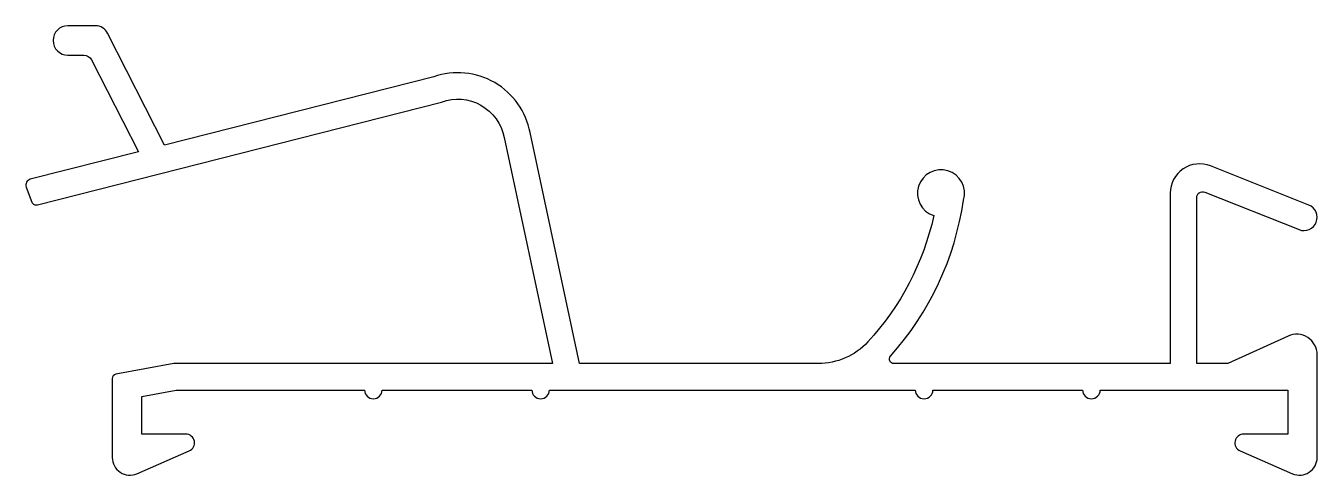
# Model space of a CAD drawing. Extents: x 147.3 to 191.2, y 221 to 236.3.
import ezdxf

# ---------------------------------------------------------------- set-up
doc = ezdxf.new("R2010")
doc.units = 0
doc.layers.get('0').update_dxf_attribs({"linetype": 'CONTINUOUS'})

msp = doc.modelspace()

# ---------------------------------------------------------------- linework, layer by layer
msp.add_lwpolyline([(152.401, 223.949), (158.784, 223.949, 1), (159.384, 223.949), (164.477, 223.949, 1), (165.077, 223.949), (177.525, 223.949, 1), (178.125, 223.949), (183.218, 223.949, 1), (183.818, 223.949), (190.201, 223.949), (190.201, 222.449), (188.701, 222.449, 0.813209), (188.581, 221.874), (190.362, 221.099, 0.540285), (191.201, 221.649), (191.201, 225.149, 0.546249), (190.21, 225.785), (188.163, 224.849), (187.101, 224.849), (187.101, 230.501, -0.529968), (187.375, 230.687), (190.585, 229.41, 1), (190.917, 230.247), (187.571, 231.578, 0.529968), (186.201, 230.649), (186.201, 224.849), (176.792, 224.849, -0.648169), (176.681, 225.099, 0.147188), (179.167, 230.418, 2.381984), (178.155, 229.887, -0.132844), (175.91, 225.588, -0.209282), (174.22, 224.849), (166.101, 224.849), (164.417, 232.711, 0.458975), (161.137, 234.613), (151.983, 232.286), (150.037, 236.103, 0.281922), (149.636, 236.349), (148.687, 236.349, 1), (148.687, 235.349), (149.187, 235.349), (149.227, 235.349, -0.281922), (149.495, 235.185), (151.089, 232.059), (147.409, 231.124, 0.446136), (147.271, 230.86), (147.463, 230.346, 0.414214), (147.656, 230.258), (161.4, 233.751, -0.465518), (163.532, 232.546), (165.185, 224.849), (152.32, 224.849, 0.045323), (152.293, 224.846), (150.324, 224.486, 0.362093), (150.201, 224.338), (150.201, 221.649, 0.540285), (151.041, 221.099), (152.821, 221.874, 0.813209), (152.701, 222.449), (151.201, 222.449), (151.201, 223.731), (152.374, 223.946, -0.045323)], format="xyb", close=True)

doc.saveas('drawing.dxf')
